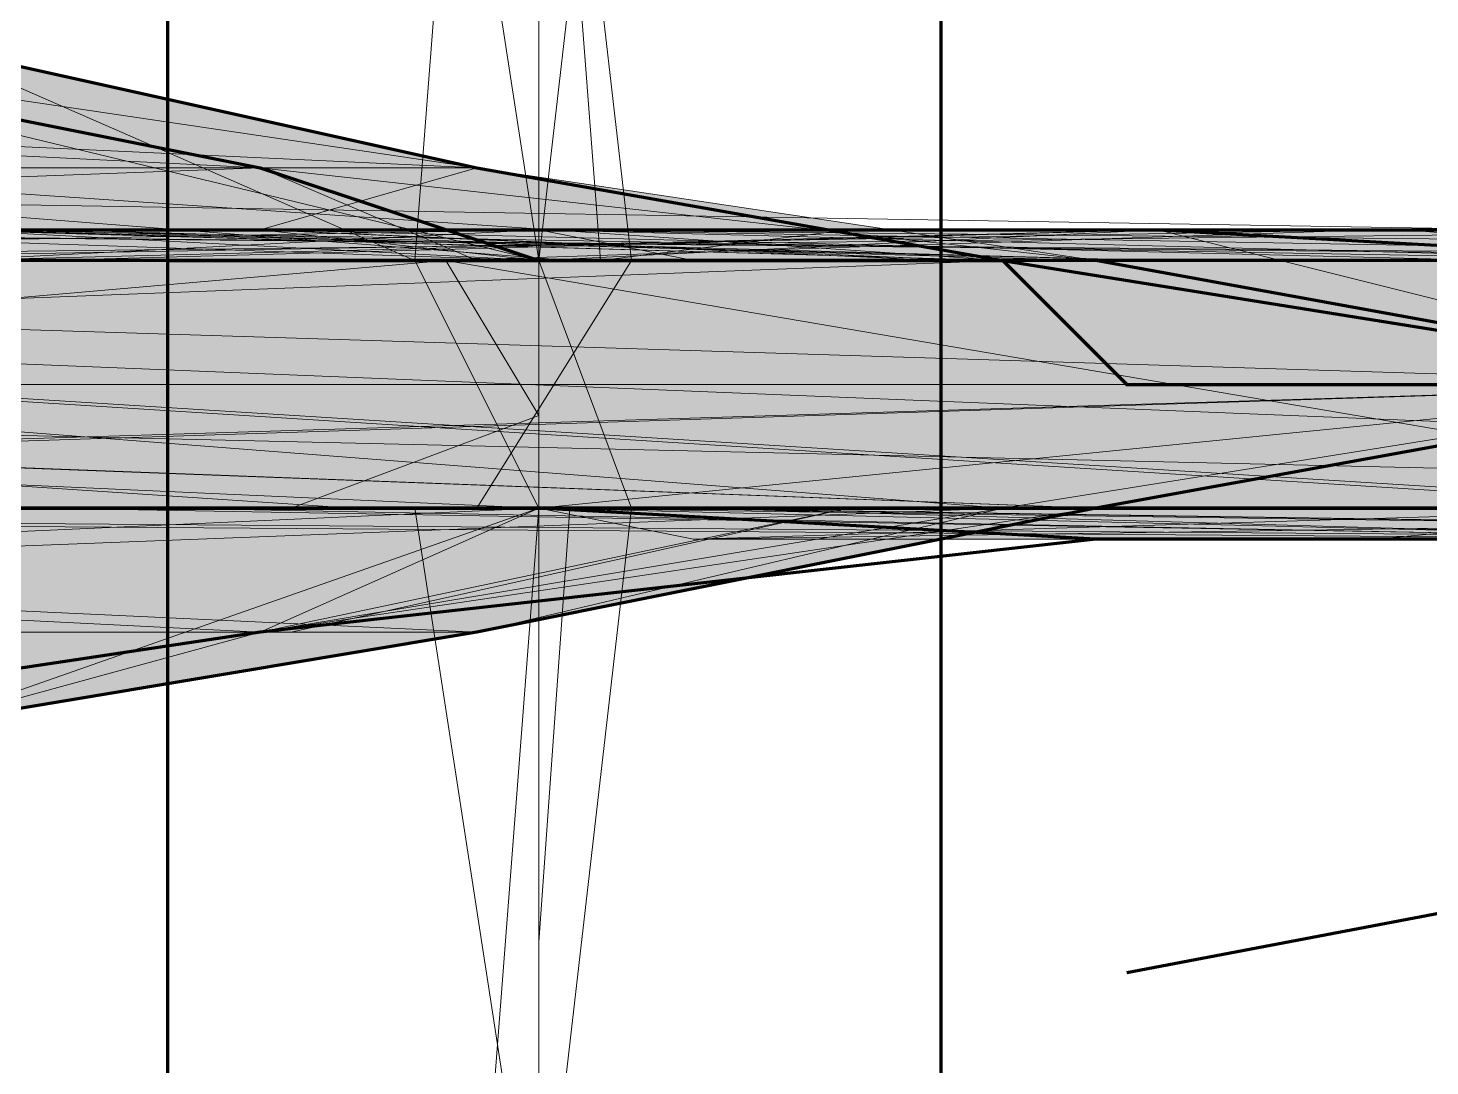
# Model space of a CAD drawing. Extents: x 0 to 1153, y 0 to 816.
# Drawn here: x 640.8579 to 641.3372, y 393.9644 to 394.3193 of the extents above; entities that cross this region are included whole.
import ezdxf

# ---------------------------------------------------------------- set-up
doc = ezdxf.new("R2010")
doc.units = 0
doc.header["$MEASUREMENT"] = 0
doc.layers.add('Hatch', color=7, linetype='Continuous')

msp = doc.modelspace()

# ---------------------------------------------------------------- hatches: boundary and pattern name
at = {"layer": 'Hatch', "linetype": 'Continuous', "lineweight": 0}
for points in [[(640.72558, 394.31381), (640.09054, 394.31381), (640.09054, 394.27148), (640.93725, 394.27148)], [(640.82083, 394.31381), (640.10117, 394.31381), (640.10117, 394.27148), (641.01129, 394.27148)], [(640.93725, 394.27148), (640.09054, 394.27148), (640.09054, 394.23977), (641.19121, 394.23977)], [(641.01129, 394.27148), (640.10117, 394.27148), (640.10117, 394.23977), (641.223, 394.23977)], [(641.01129, 394.27148), (640.93725, 394.27148), (641.18067, 394.23977), (641.223, 394.23977)], [(641.50875, 394.25031), (640.56679, 394.25031), (640.40808, 394.23977), (641.66746, 394.23977)], [(641.24417, 394.25031), (640.83137, 394.25031), (640.63033, 394.23977), (641.43467, 394.23977)], [(641.24417, 394.25031), (641.0325, 394.25031), (641.0325, 394.23977), (641.43467, 394.23977)], [(641.36054, 394.23977), (639.98475, 394.23977), (640.02708, 394.1551), (642.06962, 394.1551)], [(640.05883, 394.23977), (640.96896, 394.1551), (641.00075, 394.1551), (639.98475, 394.1551)], [(641.19121, 394.23977), (640.09054, 394.23977), (640.09054, 394.19744), (641.45579, 394.19744)], [(641.223, 394.23977), (640.10117, 394.23977), (640.10117, 394.19744), (641.45579, 394.19744)], [(641.19121, 394.23977), (641.223, 394.23977), (641.45579, 394.19744)], [(641.45579, 394.19744), (640.09054, 394.19744), (640.09054, 394.1551), (641.19121, 394.1551)], [(641.45579, 394.19744), (640.10117, 394.19744), (640.10117, 394.1551), (641.223, 394.1551)], [(641.45579, 394.19744), (641.223, 394.1551), (641.19121, 394.1551)], [(641.19121, 394.1551), (640.09054, 394.1551), (640.09054, 394.11277), (640.93725, 394.11277)], [(641.223, 394.1551), (640.10117, 394.1551), (640.10117, 394.11277), (641.01129, 394.11277)], [(641.45579, 394.1551), (640.86317, 394.1551), (641.08542, 394.14452), (641.45579, 394.14452)], [(641.80504, 394.1551), (641.07483, 394.1551), (641.08542, 394.14452), (641.78392, 394.14452)], [(640.93725, 394.11277), (640.09054, 394.11277), (640.09054, 394.08098), (640.72558, 394.08098)], [(641.01129, 394.11277), (640.10117, 394.11277), (640.10117, 394.08098), (640.82083, 394.08098)]]:
    msp.add_hatch(color=3, dxfattribs=at).paths.add_polyline_path(points, flags=0)
h = msp.add_hatch(color=3, dxfattribs=at)
h.paths.add_polyline_path([(640.82083, 394.31381), (640.72558, 394.31381), (641.01129, 394.27148)], flags=0)
h.paths.add_polyline_path([(640.72558, 394.31381), (641.01129, 394.27148), (640.93725, 394.27148)], flags=0)
h.paths.add_polyline_path([(641.01129, 394.27148), (640.93725, 394.27148)], flags=0)
h.paths.add_polyline_path([(640.93725, 394.27148), (641.01129, 394.27148)], flags=0)
h = msp.add_hatch(color=3, dxfattribs=at)
h.paths.add_polyline_path([(641.0325, 394.25031), (640.83137, 394.25031), (641.0325, 394.23977)], flags=0)
h.paths.add_polyline_path([(640.83137, 394.25031), (641.0325, 394.23977), (640.63033, 394.23977)], flags=0)
h.paths.add_polyline_path([(641.0325, 394.23977), (640.45042, 394.23977)], flags=0)
h = msp.add_hatch(color=3, dxfattribs=at)
h.paths.add_polyline_path([(642.84225, 394.23977), (641.00075, 394.23977), (641.49812, 394.1551)], flags=0)
h.paths.add_polyline_path([(641.00075, 394.23977), (641.49812, 394.1551), (639.98475, 394.1551)], flags=0)
h.paths.add_polyline_path([(641.49812, 394.1551), (639.98475, 394.1551)], flags=0)
h = msp.add_hatch(color=3, dxfattribs=at)
h.paths.add_polyline_path([(641.223, 394.1551), (641.19121, 394.1551), (641.01129, 394.11277)], flags=0)
h.paths.add_polyline_path([(641.19121, 394.1551), (641.01129, 394.11277), (640.94783, 394.11277)], flags=0)
h.paths.add_polyline_path([(641.01129, 394.11277), (640.93725, 394.11277)], flags=0)
h = msp.add_hatch(color=3, dxfattribs=at)
h.paths.add_polyline_path([(641.01129, 394.11277), (640.93725, 394.11277), (640.82083, 394.08098)], flags=0)
h.paths.add_polyline_path([(640.93725, 394.11277), (640.82083, 394.08098), (640.72558, 394.08098)], flags=0)
h.paths.add_polyline_path([(640.82083, 394.08098), (640.72558, 394.08098)], flags=0)
h.paths.add_polyline_path([(640.72558, 394.08098), (640.82083, 394.08098)], flags=0)

# ---------------------------------------------------------------- linework, layer by layer
at = {"layer": 'Hatch', "color": 3, "linetype": 'Continuous', "lineweight": 211}
msp.add_line((641.45579, 394.23977), (640.02708, 394.23977), dxfattribs=at)
at = {"layer": 'Hatch', "color": 3, "linetype": 'Continuous', "lineweight": 0}
for points in [[(641.78392, 394.51489), (641.0325, 394.51489), (641.91092, 394.51489), (641.0325, 394.51489), (642.00617, 394.51489), (641.0325, 394.51489), (640.10117, 394.51489), (640.15408, 394.47256), (640.21754, 394.47256), (640.34454, 394.44081), (640.48212, 394.39848), (640.6515, 394.35614), (640.82083, 394.31381), (641.01129, 394.27148), (641.223, 394.23977), (641.45579, 394.19744), (641.49812, 394.25031), (640.56679, 394.25031), (640.39746, 394.23977), (640.25987, 394.23977), (640.10117, 394.27148), (640.05883, 394.1551), (642.01675, 394.1551)], [(640.19642, 394.51489), (641.0325, 394.51489), (640.19642, 394.51489), (641.0325, 394.51489), (640.19642, 394.51489), (641.0325, 394.51489), (641.0325, 394.23977), (641.24417, 394.23977), (641.0325, 394.23977), (641.24417, 394.23977), (641.43467, 394.23977), (641.0325, 394.23977), (641.43467, 394.23977), (641.0325, 394.23977), (641.24417, 394.25031), (641.43467, 394.23977), (640.63033, 394.23977), (641.43467, 394.23977), (640.45042, 394.23977), (641.43467, 394.23977)], [(640.63033, 394.23977), (641.0325, 394.23977), (640.45042, 394.23977), (641.0325, 394.25031), (640.83137, 394.25031), (641.0325, 394.25031), (641.0325, 394.51489), (641.0325, 394.25031), (641.0325, 394.51489)], [(641.01129, 394.51489), (640.99017, 394.23977), (640.63033, 394.23977), (641.05362, 394.23977), (641.13829, 394.25031), (641.31821, 394.25031), (640.72558, 394.23977)], [(641.0325, 394.51489), (641.0325, 394.23977), (640.93725, 394.27148), (640.72558, 394.31381)], [(640.82083, 394.31381), (640.99017, 394.23977), (641.06425, 394.23977), (641.12775, 394.23977), (641.04308, 394.23977), (641.13829, 394.23977), (641.04308, 394.23977), (641.13829, 394.23977), (641.04308, 394.23977), (641.14887, 394.23977), (641.04308, 394.23977), (641.1595, 394.23977), (641.04308, 394.23977), (641.1595, 394.23977), (641.05362, 394.23977), (641.17008, 394.23977), (641.05362, 394.23977), (641.17008, 394.23977), (641.05362, 394.23977), (641.17008, 394.23977), (641.05362, 394.23977), (641.17008, 394.23977), (641.05362, 394.23977), (641.1595, 394.23977), (641.05362, 394.23977), (641.1595, 394.23977), (641.05362, 394.23977), (641.1595, 394.23977), (641.05362, 394.23977), (641.14887, 394.23977), (641.05362, 394.23977), (641.14887, 394.23977), (641.05362, 394.23977), (641.13829, 394.23977), (641.05362, 394.23977), (641.13829, 394.23977), (641.05362, 394.23977), (641.12775, 394.23977), (641.05362, 394.23977), (641.12775, 394.23977), (641.05362, 394.23977), (641.12775, 394.23977), (641.06425, 394.23977), (641.0325, 394.51489), (641.05362, 394.23977), (641.19121, 394.23977), (640.96896, 394.23977), (641.02192, 394.23977), (640.92662, 394.23977), (641.02192, 394.23977), (640.91608, 394.23977), (641.02192, 394.23977), (640.91608, 394.23977), (641.02192, 394.23977), (640.91608, 394.23977), (641.02192, 394.23977), (640.9055, 394.23977), (641.02192, 394.23977), (640.9055, 394.23977), (641.02192, 394.23977), (640.9055, 394.23977), (641.02192, 394.23977), (640.9055, 394.23977), (641.02192, 394.23977), (640.9055, 394.23977), (641.02192, 394.23977), (640.9055, 394.23977), (641.02192, 394.23977), (640.91608, 394.23977), (641.0325, 394.23977), (640.9055, 394.23977), (641.0325, 394.23977), (640.92662, 394.23977), (641.0325, 394.23977), (640.91608, 394.23977), (641.0325, 394.23977), (640.94783, 394.23977), (641.0325, 394.23977), (640.91608, 394.23977), (641.0325, 394.23977), (640.96896, 394.23977), (641.0325, 394.23977), (640.94783, 394.23977), (641.0325, 394.23977), (640.96896, 394.23977), (641.0325, 394.23977), (641.06425, 394.51489)], [(641.0325, 394.51489), (641.0325, 394.23977), (640.99017, 394.51489)], [(641.72037, 393.99631), (641.45579, 394.37735), (641.45579, 394.30323), (641.45579, 394.25031), (641.45579, 394.19744), (641.23354, 394.19744), (641.45579, 394.19744), (641.23354, 394.19744), (641.45579, 394.19744), (641.23354, 394.19744), (641.45579, 394.19744), (641.19121, 394.1551), (640.93725, 394.11277), (640.72558, 394.08098)], [(641.0325, 394.36677), (641.0325, 394.23977), (639.99529, 394.23977), (641.0325, 394.23977), (639.99529, 394.23977), (641.06425, 394.23977), (642.06962, 394.23977), (641.08542, 394.23977), (641.0325, 394.23977), (642.08025, 394.23977), (641.08542, 394.23977), (642.08025, 394.23977), (641.10654, 394.23977), (642.08025, 394.23977), (641.12775, 394.23977), (642.08025, 394.23977), (641.12775, 394.23977), (642.08025, 394.23977), (641.13829, 394.23977), (642.08025, 394.23977), (641.14887, 394.23977), (642.08025, 394.23977), (641.14887, 394.23977), (642.08025, 394.23977), (641.1595, 394.23977), (642.08025, 394.23977), (641.17008, 394.23977), (642.09083, 394.23977), (641.17008, 394.23977), (642.09083, 394.23977), (641.17008, 394.23977), (642.09083, 394.23977), (641.17008, 394.23977), (642.09083, 394.23977), (641.17008, 394.23977), (642.09083, 394.23977), (641.17008, 394.23977), (642.09083, 394.23977), (641.17008, 394.23977), (642.09083, 394.23977), (641.1595, 394.23977), (642.08025, 394.23977), (641.14887, 394.23977), (642.08025, 394.23977), (641.14887, 394.23977), (642.08025, 394.23977), (641.14887, 394.23977), (642.08025, 394.23977), (641.13829, 394.23977), (642.08025, 394.23977), (641.13829, 394.23977), (642.08025, 394.23977), (641.12775, 394.23977), (642.08025, 394.23977), (641.12775, 394.23977), (642.08025, 394.23977), (641.12775, 394.23977), (642.08025, 394.23977), (641.10654, 394.23977), (642.08025, 394.23977), (641.10654, 394.23977), (642.08025, 394.23977), (641.08542, 394.23977), (642.08025, 394.23977), (641.08542, 394.23977), (642.08025, 394.23977), (641.08542, 394.23977), (642.08025, 394.23977), (641.06425, 394.23977), (642.06962, 394.23977), (641.0325, 394.23977), (639.99529, 394.23977), (641.01129, 394.23977), (639.99529, 394.23977), (641.01129, 394.23977), (639.99529, 394.23977), (641.01129, 394.23977), (639.99529, 394.23977), (641.01129, 394.23977), (639.99529, 394.23977), (641.01129, 394.23977), (639.99529, 394.23977), (640.99017, 394.23977), (639.99529, 394.23977), (640.99017, 394.23977), (639.99529, 394.23977), (640.96896, 394.23977), (639.99529, 394.23977), (640.96896, 394.23977), (639.99529, 394.23977), (640.96896, 394.23977), (639.99529, 394.23977), (640.94783, 394.23977), (639.99529, 394.23977), (640.94783, 394.23977), (639.99529, 394.23977), (640.92662, 394.23977), (639.99529, 394.23977), (640.92662, 394.23977), (639.99529, 394.23977), (640.92662, 394.23977), (639.98475, 394.23977), (640.9055, 394.23977), (639.98475, 394.23977), (640.9055, 394.23977), (639.98475, 394.23977), (640.9055, 394.23977), (639.98475, 394.23977), (640.9055, 394.23977), (639.98475, 394.23977), (640.9055, 394.23977), (639.98475, 394.23977), (640.9055, 394.23977), (639.99529, 394.23977), (640.91608, 394.23977), (639.99529, 394.23977), (640.91608, 394.23977), (639.99529, 394.23977), (640.91608, 394.23977), (639.99529, 394.23977), (640.92662, 394.23977), (639.99529, 394.23977), (640.94783, 394.23977), (639.99529, 394.23977), (640.94783, 394.23977), (639.99529, 394.23977), (640.96896, 394.23977), (639.99529, 394.23977), (640.99017, 394.23977), (639.99529, 394.23977), (640.99017, 394.23977), (639.99529, 394.23977), (641.01129, 394.23977), (639.99529, 394.23977), (641.01129, 394.23977), (639.99529, 394.23977), (641.01129, 394.23977), (639.99529, 394.23977), (641.0325, 394.23977), (642.06962, 394.23977), (641.0325, 394.23977), (642.06962, 394.23977), (641.0325, 394.23977), (640.00592, 394.23977), (642.06962, 394.23977), (640.00592, 394.23977), (642.06962, 394.23977), (639.99529, 394.23977), (642.06962, 394.23977)], [(642.00617, 394.23977), (641.0325, 394.23977), (642.09083, 394.23977), (641.0325, 394.23977), (642.09083, 394.23977), (641.0325, 394.23977), (642.06962, 394.23977), (641.0325, 394.23977), (642.09083, 394.23977), (641.0325, 394.23977), (642.09083, 394.23977), (641.0325, 394.23977), (642.06962, 394.23977), (641.0325, 394.23977), (642.06962, 394.23977), (641.0325, 394.23977), (642.06962, 394.23977), (641.0325, 394.23977), (642.00617, 394.23977), (641.0325, 394.23977), (642.00617, 394.23977), (641.0325, 394.23977), (642.00617, 394.23977), (641.0325, 394.23977), (641.91092, 394.23977), (641.0325, 394.23977), (641.91092, 394.23977), (641.0325, 394.23977), (641.91092, 394.23977), (641.0325, 394.23977), (641.78392, 394.23977), (641.0325, 394.23977), (641.78392, 394.23977), (641.0325, 394.23977), (641.78392, 394.23977), (640.29167, 394.23977), (641.78392, 394.23977), (641.0325, 394.23977), (641.62512, 394.23977), (641.0325, 394.23977), (641.62512, 394.23977), (641.0325, 394.23977), (641.62512, 394.23977), (640.45042, 394.23977), (641.62512, 394.23977), (641.0325, 394.25031), (641.24417, 394.25031), (641.0325, 394.25031), (641.24417, 394.25031), (641.0325, 394.25031), (640.83137, 394.23977), (641.24417, 394.25031), (641.0325, 394.25031), (641.0325, 394.36677), (641.0325, 394.23977), (640.16467, 394.23977), (641.78392, 394.23977), (640.16467, 394.23977), (641.91092, 394.23977), (640.16467, 394.23977)], [(642.00617, 394.23977), (640.06942, 394.23977), (639.99529, 394.23977), (642.06962, 394.23977), (641.0325, 394.25031), (640.83137, 394.25031), (641.24417, 394.25031), (641.45579, 394.19744), (641.45579, 394.14452), (641.45579, 394.04923), (641.45579, 393.99631), (641.45579, 394.35614), (642.00617, 394.03864), (641.45579, 394.35614), (642.00617, 394.02806), (641.45579, 394.03864), (641.96383, 393.99631)], [(641.223, 394.23977), (640.96896, 394.23977), (641.0325, 394.23977), (640.72558, 394.31381), (640.82083, 394.31381), (640.53508, 394.35614)], [(640.09054, 394.1551), (641.0325, 394.1551), (640.09054, 394.1551), (641.0325, 394.1551), (639.99529, 394.1551), (641.0325, 394.1551), (639.99529, 394.1551), (641.0325, 394.1551), (640.02708, 394.1551), (641.0325, 394.1551), (639.99529, 394.1551), (641.0325, 394.1551), (639.99529, 394.1551), (641.0325, 394.1551), (639.99529, 394.1551), (641.0325, 394.1551), (639.99529, 394.1551), (641.0325, 394.1551), (640.02708, 394.1551), (641.0325, 394.1551), (640.02708, 394.1551), (641.0325, 394.1551), (640.02708, 394.1551), (642.01675, 394.1551), (640.1435, 394.1551), (641.45579, 394.19744), (640.09054, 394.19744), (641.0325, 394.1551), (640.09054, 394.1551), (641.0325, 394.1551), (640.09054, 394.1551), (641.45579, 394.19744), (641.223, 394.1551), (640.09054, 394.19744), (641.19121, 394.23977), (641.05362, 394.23977), (640.00592, 394.23977), (641.0325, 394.23977), (640.91608, 394.23977), (641.02192, 394.23977), (641.08542, 394.23977), (641.17008, 394.23977), (641.04308, 394.23977), (641.17008, 394.23977), (641.04308, 394.23977), (641.1595, 394.23977), (641.04308, 394.23977), (641.14887, 394.23977), (641.04308, 394.23977), (641.13829, 394.23977), (641.04308, 394.23977), (641.12775, 394.23977), (641.04308, 394.23977), (640.10117, 394.31381)], [(640.09054, 394.31381), (640.93725, 394.27148), (640.09054, 394.31381), (640.93725, 394.27148), (641.01129, 394.27148), (640.10117, 394.31381), (641.19121, 394.23977), (640.09054, 394.27148), (641.19121, 394.23977), (640.10117, 394.27148)], [(640.10117, 394.31381), (641.01129, 394.27148), (640.10117, 394.27148), (641.223, 394.23977), (640.10117, 394.23977), (641.19121, 394.1551), (641.0325, 394.1551), (640.19642, 394.1551), (641.0325, 394.1551), (640.19642, 394.1551), (641.0325, 394.1551), (640.19642, 394.1551), (641.0325, 394.1551), (640.32342, 394.1551), (641.0325, 394.1551), (640.32342, 394.1551), (641.0325, 394.1551), (640.32342, 394.1551), (641.0325, 394.1551), (640.48212, 394.1551), (641.0325, 394.1551), (640.48212, 394.1551), (641.0325, 394.1551), (640.48212, 394.1551), (641.0325, 394.1551), (640.66204, 394.1551), (641.0325, 394.1551), (640.66204, 394.1551), (641.0325, 394.1551), (640.66204, 394.1551), (641.0325, 394.1551), (640.84196, 394.1551), (641.0325, 394.1551), (640.84196, 394.1551), (641.45579, 394.1551), (640.10117, 394.23977), (641.45579, 394.19744), (641.223, 394.23977), (640.93725, 394.27148), (641.01129, 394.27148), (640.72558, 394.31381)], [(640.72558, 394.31381), (640.93725, 394.27148), (641.01129, 394.27148), (641.19121, 394.23977), (641.45579, 394.19744), (641.223, 394.1551), (641.01129, 394.11277), (640.82083, 394.08098)], [(640.09054, 394.11277), (641.0325, 394.1551), (641.24417, 394.1551), (641.43467, 394.1551), (640.09054, 394.23977), (642.00617, 394.23977), (641.0325, 394.23977), (641.32883, 394.23977), (641.00075, 394.23977), (641.32883, 394.23977), (641.00075, 394.23977), (639.99529, 394.23977), (641.0325, 394.23977), (642.08025, 394.23977), (641.1595, 394.23977), (642.09083, 394.23977), (641.17008, 394.23977), (642.08025, 394.23977), (641.1595, 394.23977), (642.08025, 394.23977), (641.14887, 394.23977), (642.08025, 394.23977), (641.13829, 394.23977), (642.08025, 394.23977), (641.12775, 394.23977), (642.08025, 394.23977), (641.10654, 394.23977), (642.08025, 394.23977), (641.08542, 394.23977), (642.06962, 394.23977), (641.06425, 394.23977), (642.06962, 394.23977), (641.0325, 394.23977), (639.99529, 394.23977), (641.01129, 394.23977), (639.99529, 394.23977), (640.99017, 394.23977), (639.99529, 394.23977), (640.96896, 394.23977), (639.99529, 394.23977), (640.94783, 394.23977), (639.99529, 394.23977), (640.92662, 394.23977), (639.99529, 394.23977), (640.9055, 394.23977), (639.98475, 394.23977), (640.91608, 394.23977), (641.0325, 394.23977), (641.43467, 394.23977), (640.83137, 394.25031), (641.0325, 394.25031), (641.43467, 394.23977), (640.63033, 394.23977), (641.0325, 394.23977), (641.43467, 394.23977), (641.0325, 394.23977), (641.91092, 394.23977), (640.29167, 394.23977), (641.78392, 394.23977), (640.45042, 394.23977), (641.62512, 394.23977), (641.0325, 394.23977), (642.00617, 394.23977), (640.1435, 394.23977), (641.91092, 394.23977), (641.0325, 394.23977), (641.78392, 394.23977), (640.45042, 394.23977), (641.0325, 394.23977), (641.78392, 394.23977), (640.29167, 394.23977), (641.0325, 394.23977), (641.62512, 394.23977), (640.56679, 394.25031), (641.50875, 394.25031), (640.74671, 394.25031), (641.32883, 394.25031), (640.93725, 394.25031), (641.0325, 394.23977), (641.24417, 394.23977), (640.10117, 394.27148), (641.0325, 394.23977), (641.43467, 394.23977), (640.09054, 394.23977), (640.93725, 394.27148), (641.0325, 394.23977), (640.83137, 394.25031), (641.0325, 394.23977), (640.16467, 394.23977), (641.93204, 394.23977), (640.25987, 394.23977), (641.81567, 394.23977), (640.39746, 394.23977), (641.67804, 394.23977), (640.56679, 394.25031)], [(640.06942, 394.23977), (642.00617, 394.23977), (640.00592, 394.23977), (642.06962, 394.23977), (640.00592, 394.23977), (642.06962, 394.23977), (639.99529, 394.23977), (642.06962, 394.23977), (639.99529, 394.23977), (642.06962, 394.23977), (640.00592, 394.23977), (642.00617, 394.23977), (640.09054, 394.27148)], [(640.82083, 394.08098), (641.0325, 394.1551), (640.99017, 394.23977), (640.92662, 394.23977), (641.0325, 394.23977), (640.92662, 394.23977), (641.0325, 394.23977), (640.91608, 394.23977), (641.0325, 394.23977), (640.91608, 394.23977), (641.0325, 394.23977), (640.91608, 394.23977), (641.0325, 394.23977), (640.9055, 394.23977), (641.0325, 394.23977), (640.9055, 394.23977), (641.0325, 394.23977), (640.9055, 394.23977), (641.0325, 394.23977), (640.9055, 394.23977), (641.0325, 394.23977), (640.91608, 394.23977), (641.0325, 394.23977), (640.91608, 394.23977), (641.0325, 394.23977), (640.9055, 394.23977), (641.0325, 394.23977), (640.92662, 394.23977), (641.0325, 394.23977), (640.92662, 394.23977), (641.0325, 394.23977), (640.94783, 394.23977), (641.0325, 394.23977), (640.91608, 394.23977), (641.0325, 394.23977), (640.96896, 394.23977), (641.0325, 394.23977), (640.96896, 394.23977), (641.0325, 394.23977), (640.94783, 394.23977), (641.0325, 394.23977), (640.93725, 394.25031), (641.13829, 394.25031), (640.93725, 394.25031), (641.18067, 394.23977), (640.94783, 394.23977), (641.01129, 394.23977), (640.93725, 394.27148), (641.01129, 394.27148), (640.93725, 394.25031), (640.74671, 394.25031), (641.32883, 394.25031), (641.45579, 394.23977)], [(641.08542, 394.23977), (641.0325, 394.23977), (641.08542, 394.23977), (641.0325, 394.23977), (641.08542, 394.23977), (641.0325, 394.23977), (641.13829, 394.23977), (641.0325, 394.23977), (641.13829, 394.23977), (641.0325, 394.23977), (641.14887, 394.23977), (641.0325, 394.23977), (640.91608, 394.23977), (641.0325, 394.23977), (640.94783, 394.23977), (641.0325, 394.23977), (641.17008, 394.23977), (640.93725, 394.25031), (641.36054, 394.23977), (639.98475, 394.23977), (641.96383, 394.23977), (639.98475, 394.23977), (642.06962, 394.1551), (640.02708, 394.1551), (640.9055, 394.1551), (639.99529, 394.1551), (640.9055, 394.1551), (639.99529, 394.1551), (640.92662, 394.1551), (639.99529, 394.1551), (640.94783, 394.1551), (639.99529, 394.1551), (640.96896, 394.1551), (639.99529, 394.1551), (640.99017, 394.1551), (639.99529, 394.1551), (641.01129, 394.1551), (639.99529, 394.1551), (641.01129, 394.1551), (640.02708, 394.1551)], [(640.06942, 394.23977), (642.06962, 394.23977), (641.08542, 394.23977), (641.00075, 394.23977), (641.08542, 394.23977), (641.00075, 394.23977), (641.08542, 394.23977), (641.0325, 394.25031), (641.24417, 394.25031), (640.83137, 394.25031), (641.43467, 394.23977), (640.6515, 394.23977), (640.99017, 394.23977), (641.0325, 394.1551), (640.96896, 394.1551), (641.02192, 394.1551), (640.92662, 394.1551), (641.02192, 394.1551), (640.91608, 394.1551), (641.02192, 394.1551), (640.91608, 394.1551), (641.02192, 394.1551), (640.9055, 394.1551), (641.02192, 394.1551), (640.9055, 394.1551), (641.02192, 394.1551), (640.9055, 394.1551), (641.02192, 394.1551), (640.9055, 394.1551), (641.02192, 394.1551), (640.9055, 394.1551), (641.02192, 394.1551), (640.9055, 394.1551), (641.02192, 394.1551), (640.91608, 394.1551), (641.0325, 394.1551), (640.91608, 394.1551), (641.0325, 394.1551), (640.92662, 394.1551), (641.0325, 394.1551), (640.92662, 394.1551), (641.0325, 394.1551), (640.94783, 394.1551), (641.0325, 394.1551), (640.91608, 394.1551), (641.0325, 394.1551), (640.96896, 394.1551), (641.0325, 394.1551), (640.96896, 394.1551), (641.0325, 394.1551), (640.94783, 394.1551), (641.0325, 394.18681), (641.00075, 394.23977), (640.02708, 394.1551), (641.477, 394.1551), (640.1435, 394.1551)], [(642.06962, 394.1551), (641.36054, 394.23977), (641.49812, 394.25031), (640.57737, 394.23977), (640.207, 394.23977), (640.40808, 394.23977), (640.05883, 394.23977), (640.19642, 394.23977), (640.05883, 394.23977), (640.16467, 394.23977), (640.57737, 394.23977), (640.72558, 394.23977), (640.25987, 394.23977), (641.81567, 394.23977), (640.25987, 394.23977), (641.80504, 394.23977)], [(640.29167, 394.23977), (641.0325, 394.23977), (640.16467, 394.23977), (641.0325, 394.23977), (640.45042, 394.23977), (641.0325, 394.23977), (640.63033, 394.23977), (641.0325, 394.23977), (640.83137, 394.25031)], [(641.78392, 394.23977), (640.29167, 394.23977), (641.62512, 394.23977), (640.45042, 394.23977), (640.29167, 394.23977), (641.62512, 394.23977), (641.43467, 394.23977), (640.63033, 394.23977), (641.24417, 394.23977), (640.63033, 394.23977), (641.24417, 394.23977), (640.83137, 394.25031), (640.63033, 394.23977), (640.45042, 394.23977), (641.62512, 394.23977), (641.78392, 394.23977), (640.29167, 394.23977), (640.16467, 394.23977), (641.91092, 394.23977)], [(641.45579, 394.1551), (640.29167, 394.1551), (641.45579, 394.1551), (640.16467, 394.1551), (641.56167, 394.14452), (641.08542, 394.14452), (641.0325, 394.1551), (641.0325, 394.25031), (641.24417, 394.25031), (640.86317, 394.23977), (640.95842, 394.23977), (640.63033, 394.23977), (641.62512, 394.23977), (640.461, 394.23977), (640.86317, 394.23977), (640.95842, 394.23977), (640.6515, 394.23977), (640.95842, 394.23977), (640.63033, 394.23977), (641.66746, 394.23977), (640.39746, 394.23977)], [(640.56679, 394.25031), (641.50875, 394.25031), (640.56679, 394.25031), (641.50875, 394.25031), (640.56679, 394.25031), (641.50875, 394.25031), (641.67804, 394.23977), (641.81567, 394.23977), (640.29167, 394.23977)], [(640.57737, 394.23977), (640.29167, 394.23977), (640.74671, 394.25031), (641.49812, 394.25031), (641.36054, 394.23977), (642.84225, 394.23977), (642.42946, 394.23977)], [(642.86337, 394.23977), (641.56167, 394.23977), (642.86337, 394.23977), (641.56167, 394.23977), (641.32883, 394.23977), (641.00075, 394.23977), (641.31821, 394.23977), (641.00075, 394.23977), (641.31821, 394.23977), (641.00075, 394.23977), (641.31821, 394.25031), (640.72558, 394.23977)], [(640.74671, 394.25031), (641.32883, 394.25031), (640.74671, 394.25031), (641.32883, 394.25031), (640.74671, 394.25031)], [(641.93204, 394.23977), (640.16467, 394.23977), (641.0325, 394.23977), (640.16467, 394.23977), (641.0325, 394.23977), (640.16467, 394.23977), (641.0325, 394.23977), (640.06942, 394.23977), (641.0325, 394.23977), (640.06942, 394.23977), (641.0325, 394.23977), (640.00592, 394.23977), (641.0325, 394.23977), (640.00592, 394.23977), (641.0325, 394.23977), (639.98475, 394.23977), (641.0325, 394.23977), (640.00592, 394.23977), (641.0325, 394.23977), (639.98475, 394.23977), (641.0325, 394.23977), (639.98475, 394.23977), (641.0325, 394.23977), (640.06942, 394.23977), (641.0325, 394.23977), (640.06942, 394.23977), (641.0325, 394.23977), (640.00592, 394.23977), (641.0325, 394.23977), (640.16467, 394.23977), (641.0325, 394.23977), (640.29167, 394.23977), (641.0325, 394.23977), (640.45042, 394.23977)], [(641.36054, 394.23977), (640.00592, 394.23977), (642.06962, 394.23977), (639.98475, 394.23977), (642.06962, 394.23977), (640.00592, 394.23977), (642.06962, 394.23977), (639.98475, 394.23977), (641.36054, 394.23977)], [(642.06962, 394.23977), (639.98475, 394.23977), (641.93204, 394.23977), (640.1435, 394.23977), (641.93204, 394.23977), (640.1435, 394.23977), (641.93204, 394.23977)], [(639.98475, 394.1551), (641.45579, 394.14452), (641.36054, 394.1551), (641.45579, 394.1551), (641.36054, 394.23977), (641.45579, 394.23977), (641.32883, 394.23977), (642.86337, 394.23977)], [(642.01675, 394.23977), (640.06942, 394.23977), (640.39746, 394.23977), (640.1435, 394.23977), (642.01675, 394.23977), (640.05883, 394.23977), (642.06962, 394.23977), (639.98475, 394.23977), (642.06962, 394.1551), (641.64633, 394.1551), (642.57767, 394.1551), (641.64633, 394.1551), (642.44008, 394.1551)], [(641.36054, 394.23977), (639.98475, 394.23977), (641.96383, 394.23977)], [(640.29167, 394.23977), (641.91092, 394.23977), (640.16467, 394.23977), (642.00617, 394.23977), (640.06942, 394.23977), (642.06962, 394.23977), (639.99529, 394.23977)], [(642.00617, 394.23977), (641.0325, 394.23977), (640.00592, 394.23977), (642.06962, 394.23977)], [(642.01675, 394.23977), (640.05883, 394.23977), (642.01675, 394.23977), (640.02708, 394.23977)], [(640.74671, 394.1551), (640.93725, 394.1551), (640.02708, 394.1551), (640.93725, 394.1551), (640.02708, 394.1551), (640.96896, 394.1551), (641.0325, 394.1551), (641.13829, 394.1551), (642.06962, 394.1551), (641.13829, 394.1551), (642.06962, 394.1551), (641.13829, 394.1551), (642.06962, 394.1551), (640.94783, 394.1551), (641.01129, 394.1551), (641.06425, 394.23977), (641.12775, 394.23977), (641.0325, 394.23977), (641.13829, 394.23977), (641.0325, 394.23977), (641.13829, 394.23977), (641.0325, 394.23977), (641.14887, 394.23977), (641.0325, 394.23977), (641.1595, 394.23977), (641.0325, 394.23977), (641.1595, 394.23977), (641.0325, 394.23977), (641.17008, 394.23977), (641.0325, 394.23977), (641.17008, 394.23977), (641.0325, 394.23977), (641.17008, 394.23977), (641.0325, 394.23977), (641.17008, 394.23977), (641.0325, 394.23977), (641.17008, 394.23977), (641.0325, 394.23977), (641.1595, 394.23977), (641.0325, 394.23977), (641.1595, 394.23977), (641.0325, 394.23977), (641.14887, 394.23977), (641.0325, 394.23977), (641.14887, 394.23977), (641.0325, 394.23977), (641.14887, 394.23977), (641.0325, 394.23977), (641.13829, 394.23977), (641.0325, 394.23977), (641.13829, 394.23977), (641.0325, 394.23977), (641.12775, 394.23977), (641.0325, 394.23977), (641.12775, 394.23977), (641.0325, 394.23977), (641.12775, 394.23977), (641.0325, 394.23977), (641.10654, 394.23977), (641.0325, 394.23977), (641.10654, 394.23977), (641.0325, 394.23977), (641.08542, 394.23977), (641.0325, 394.23977), (641.08542, 394.23977), (641.0325, 394.23977), (641.08542, 394.23977), (641.0325, 394.23977), (641.06425, 394.1551), (641.78392, 394.14452), (641.08542, 394.14452), (641.56167, 394.14452), (641.08542, 394.14452), (641.80504, 394.1551), (640.86317, 394.1551), (642.01675, 394.1551), (640.86317, 394.1551), (642.01675, 394.1551), (640.85258, 394.1551), (642.02729, 394.1551), (640.85258, 394.1551), (642.06962, 394.1551), (640.93725, 394.1551), (640.02708, 394.1551)], [(640.05883, 394.23977), (642.01675, 394.23977)], [(642.01675, 394.23977), (640.05883, 394.23977)], [(640.207, 394.23977), (640.05883, 394.23977), (640.207, 394.23977), (640.05883, 394.23977), (642.06962, 394.23977), (642.84225, 394.23977), (642.239, 394.23977)], [(642.00617, 394.23977), (640.06942, 394.23977), (641.91092, 394.23977), (640.16467, 394.23977), (640.06942, 394.23977), (641.91092, 394.23977)], [(640.16467, 394.23977), (641.96383, 394.23977)], [(640.16467, 394.23977), (641.93204, 394.23977), (640.25987, 394.23977), (641.81567, 394.23977), (640.39746, 394.23977), (641.67804, 394.23977), (640.39746, 394.23977), (641.67804, 394.23977), (640.39746, 394.23977), (641.67804, 394.23977)], [(640.83137, 394.23977), (641.0325, 394.23977), (640.63033, 394.23977), (641.0325, 394.23977), (640.63033, 394.23977), (641.0325, 394.23977), (640.45042, 394.23977), (641.0325, 394.23977), (640.45042, 394.23977), (641.0325, 394.23977), (640.29167, 394.23977), (641.0325, 394.23977), (640.29167, 394.23977), (641.0325, 394.23977), (640.25987, 394.23977), (641.81567, 394.23977)], [(642.86337, 394.23977), (641.50875, 394.1551), (642.06962, 394.1551), (641.50875, 394.1551), (642.06962, 394.1551), (641.32883, 394.1551), (642.06962, 394.1551), (641.32883, 394.1551), (642.06962, 394.1551), (641.31821, 394.14452), (641.56167, 394.14452), (641.36054, 394.1551), (640.29167, 394.1551), (641.31821, 394.1551), (640.74671, 394.1551)], [(641.00075, 394.23977), (641.49812, 394.1551), (641.00075, 394.23977), (642.84225, 394.23977), (641.56167, 394.23977)], [(641.62512, 394.23977), (641.0325, 394.23977), (641.62512, 394.23977)], [(641.78392, 394.23977), (641.0325, 394.23977), (641.78392, 394.23977)], [(641.91092, 394.23977), (641.0325, 394.23977), (641.91092, 394.23977)], [(641.45579, 394.23977), (641.45579, 394.14452), (641.08542, 394.1551), (641.0325, 394.1551), (641.08542, 394.1551), (641.13829, 394.1551), (641.04308, 394.1551), (641.14887, 394.1551), (641.04308, 394.1551), (641.1595, 394.1551), (641.04308, 394.1551), (641.17008, 394.1551), (641.05362, 394.1551), (641.10654, 394.1551), (641.0325, 394.1551), (642.08025, 394.1551), (641.67804, 394.1551)], [(641.78392, 394.1551), (641.0325, 394.1551), (641.62512, 394.1551), (641.0325, 394.1551), (640.86317, 394.1551), (641.46642, 394.14452), (641.56167, 394.14452), (641.78392, 394.1551), (641.0325, 394.1551), (641.91092, 394.1551), (641.0325, 394.1551), (640.96896, 394.1551), (639.98475, 394.1551), (640.96896, 394.1551), (640.0165, 394.21856), (640.05883, 394.1551), (639.98475, 394.1551), (641.0325, 394.1551), (642.02729, 394.1551), (641.62512, 394.1551), (641.78392, 394.1551), (642.02729, 394.1551)], [(640.10117, 394.11277), (641.01129, 394.11277), (640.10117, 394.1551), (641.0325, 394.1551), (641.223, 394.1551), (640.10117, 394.19744), (641.223, 394.1551), (640.10117, 394.1551), (641.01129, 394.11277), (640.94783, 394.11277), (641.01129, 394.11277), (641.19121, 394.1551), (640.09054, 394.11277), (640.93725, 394.11277), (640.09054, 394.1551), (640.93725, 394.11277), (640.09054, 394.1551), (641.19121, 394.1551), (641.0325, 394.1551), (641.0325, 393.87994), (641.06425, 394.1551), (641.12775, 394.1551), (641.0325, 394.1551), (641.14887, 394.1551), (641.0325, 394.1551), (641.14887, 394.1551), (641.0325, 394.1551), (641.1595, 394.1551), (641.0325, 394.1551), (641.1595, 394.1551), (641.0325, 394.1551), (641.17008, 394.1551), (641.0325, 394.1551), (641.17008, 394.1551), (641.0325, 394.1551), (641.1595, 394.1551), (641.0325, 394.1551), (641.17008, 394.1551), (641.0325, 394.1551), (641.17008, 394.1551), (641.0325, 394.1551), (641.1595, 394.1551), (641.0325, 394.1551), (641.1595, 394.1551), (641.0325, 394.1551), (641.1595, 394.1551), (641.0325, 394.1551), (641.1595, 394.1551), (641.0325, 394.1551), (641.1595, 394.1551), (641.0325, 394.1551), (641.14887, 394.1551), (641.0325, 394.1551), (641.12775, 394.1551), (641.0325, 394.1551), (641.12775, 394.1551), (641.0325, 394.1551), (641.12775, 394.1551), (641.0325, 394.1551), (641.10654, 394.1551), (641.0325, 394.1551), (641.10654, 394.1551), (641.0325, 394.1551), (641.08542, 394.1551), (641.0325, 394.1551), (641.08542, 394.1551), (641.0325, 394.1551), (641.08542, 394.1551), (641.0325, 394.1551), (641.0325, 393.87994)], [(641.93204, 394.1551), (640.10117, 394.19744)], [(641.78392, 394.1551), (641.0325, 394.1551), (641.78392, 394.1551), (641.0325, 394.1551), (641.45579, 394.19744), (640.1435, 394.1551), (642.00617, 394.1551)], [(641.45579, 394.1551), (641.19121, 394.1551), (641.45579, 394.19744)], [(640.00592, 394.1551), (641.84737, 394.1551), (640.00592, 394.1551), (641.84737, 394.1551), (640.00592, 394.1551), (641.70983, 394.1551), (640.06942, 394.1551), (641.57225, 394.1551), (640.16467, 394.1551), (641.45579, 394.1551), (640.25987, 394.1551), (641.81567, 394.1551), (640.25987, 394.1551), (641.84737, 394.1551), (639.99529, 394.1551), (641.87917, 394.1551), (639.99529, 394.1551), (641.0325, 394.1551), (639.99529, 394.1551), (641.06425, 394.1551), (639.99529, 394.1551), (641.87917, 394.1551), (641.0325, 394.1551), (641.87917, 394.1551), (641.08542, 394.1551), (641.88971, 394.1551), (641.10654, 394.1551), (641.88971, 394.1551), (641.10654, 394.1551), (641.88971, 394.1551), (641.12775, 394.1551), (641.90029, 394.1551), (641.13829, 394.1551), (641.91092, 394.1551), (641.13829, 394.1551), (641.91092, 394.1551), (641.14887, 394.1551), (641.9215, 394.1551), (641.1595, 394.1551), (641.94262, 394.1551), (641.1595, 394.1551), (641.94262, 394.1551), (641.17008, 394.1551), (641.95325, 394.1551), (641.1595, 394.1551), (641.95325, 394.1551), (641.17008, 394.1551), (641.96383, 394.1551), (641.1595, 394.1551), (641.98496, 394.1551), (641.1595, 394.1551), (641.98496, 394.1551), (641.14887, 394.1551), (641.98496, 394.1551), (641.14887, 394.1551), (641.99558, 394.1551), (641.14887, 394.1551), (641.99558, 394.1551), (641.13829, 394.1551), (642.00617, 394.1551), (641.13829, 394.1551), (642.00617, 394.1551), (641.12775, 394.1551), (642.00617, 394.1551), (641.12775, 394.1551), (642.01675, 394.1551), (641.10654, 394.1551), (642.01675, 394.1551), (641.10654, 394.1551), (642.02729, 394.1551), (641.10654, 394.1551), (642.02729, 394.1551), (641.08542, 394.1551), (642.02729, 394.1551), (641.08542, 394.1551), (642.02729, 394.1551), (641.06425, 394.1551), (642.02729, 394.1551), (641.06425, 394.1551), (642.03792, 394.1551), (641.0325, 394.1551), (639.99529, 394.1551), (641.01129, 394.1551), (639.99529, 394.1551), (641.01129, 394.1551), (639.99529, 394.1551), (641.01129, 394.1551), (639.99529, 394.1551), (641.01129, 394.1551), (639.99529, 394.1551), (641.01129, 394.1551), (639.99529, 394.1551), (640.99017, 394.1551), (639.99529, 394.1551), (640.99017, 394.1551), (639.99529, 394.1551), (640.96896, 394.1551), (639.99529, 394.1551), (640.96896, 394.1551), (639.99529, 394.1551), (640.96896, 394.1551), (639.99529, 394.1551), (640.94783, 394.1551), (639.99529, 394.1551), (640.94783, 394.1551), (639.99529, 394.1551), (640.92662, 394.1551), (639.99529, 394.1551), (640.92662, 394.1551), (639.99529, 394.1551), (640.92662, 394.1551), (639.99529, 394.1551), (640.91608, 394.1551), (639.99529, 394.1551), (640.91608, 394.1551), (639.99529, 394.1551), (640.9055, 394.1551), (639.98475, 394.1551), (640.9055, 394.1551), (639.98475, 394.1551), (640.9055, 394.1551), (639.98475, 394.1551), (640.9055, 394.1551), (639.98475, 394.1551), (640.9055, 394.1551), (639.99529, 394.1551), (640.9055, 394.1551), (639.99529, 394.1551), (640.9055, 394.1551), (639.98475, 394.1551), (640.9055, 394.1551), (639.98475, 394.1551), (640.9055, 394.1551), (639.98475, 394.1551), (640.9055, 394.1551), (639.98475, 394.1551), (640.9055, 394.1551), (639.98475, 394.1551), (640.9055, 394.1551), (639.99529, 394.1551), (640.91608, 394.1551), (639.98475, 394.1551), (640.91608, 394.1551), (639.99529, 394.1551), (640.92662, 394.1551), (639.99529, 394.1551), (640.92662, 394.1551), (639.99529, 394.1551), (640.94783, 394.1551), (639.99529, 394.1551), (640.96896, 394.1551), (639.99529, 394.1551), (640.99017, 394.1551), (639.99529, 394.1551), (640.99017, 394.1551), (639.99529, 394.1551), (641.01129, 394.1551), (639.99529, 394.1551), (641.01129, 394.1551), (639.99529, 394.1551), (641.01129, 394.1551), (639.99529, 394.1551), (641.01129, 394.1551), (641.06425, 394.1551), (642.03792, 394.1551), (641.0325, 394.1551), (642.03792, 394.1551), (641.0325, 394.1551), (642.03792, 394.1551), (641.0325, 394.1551), (640.00592, 394.1551), (642.06962, 394.1551), (639.99529, 394.1551), (642.06962, 394.1551), (640.00592, 394.1551), (642.06962, 394.1551), (640.00592, 394.1551), (641.66746, 394.1551), (640.05883, 394.1551), (642.01675, 394.1551), (640.05883, 394.1551), (642.01675, 394.1551), (641.1595, 394.1551), (641.93204, 394.1551)], [(639.98475, 394.1551), (641.477, 394.1551), (640.25987, 394.1551)], [(639.98475, 394.1551), (641.50875, 394.1551), (640.56679, 394.1551), (641.67804, 394.1551), (642.06962, 394.1551), (641.66746, 394.1551), (640.40808, 394.1551)], [(639.98475, 394.1551), (641.49812, 394.1551), (640.56679, 394.1551)], [(642.06962, 394.1551), (639.99529, 394.1551), (640.93725, 394.1551), (640.74671, 394.1551), (641.31821, 394.1551), (641.13829, 394.1551), (640.93725, 394.1551), (641.13829, 394.1551), (640.94783, 394.11277), (641.01129, 394.11277), (640.94783, 394.11277), (641.01129, 394.11277), (640.93725, 394.11277), (641.01129, 394.11277), (641.223, 394.1551), (640.93725, 394.11277), (640.72558, 394.08098)], [(640.06942, 394.1551), (641.477, 394.1551), (640.06942, 394.1551), (641.48758, 394.1551), (640.06942, 394.1551), (641.48758, 394.1551), (640.00592, 394.1551), (641.49812, 394.1551), (640.00592, 394.1551), (641.49812, 394.1551), (639.99529, 394.1551)], [(640.19642, 394.1551), (641.0325, 394.1551), (640.19642, 394.1551), (641.0325, 394.1551), (639.99529, 394.1551)], [(642.03792, 394.1551), (639.99529, 394.1551), (641.07483, 394.1551), (641.81567, 394.1551), (640.25987, 394.1551), (641.95325, 394.1551), (641.13829, 394.1551), (640.93725, 394.11277), (640.82083, 394.08098)], [(640.00592, 394.1551), (642.06962, 394.1551), (641.50875, 394.1551), (640.56679, 394.1551), (641.50875, 394.1551), (640.56679, 394.1551), (641.50875, 394.1551), (640.56679, 394.1551)], [(641.78392, 393.87994), (640.29167, 393.87994), (641.62512, 393.87994), (640.45042, 393.87994), (641.43467, 393.87994), (641.0325, 393.87994), (641.24417, 393.87994), (641.0325, 393.87994), (641.24417, 393.87994), (641.0325, 393.87994), (640.83137, 393.87994), (641.24417, 393.87994), (641.0325, 393.87994), (641.0325, 394.00689), (641.0325, 393.87994), (641.0325, 394.1551), (641.19121, 394.1551), (640.05883, 394.1551), (642.06962, 394.1551), (640.00592, 394.1551), (642.01675, 394.1551), (640.02708, 394.1551)], [(640.74671, 394.1551), (640.02708, 394.1551), (640.1435, 394.1551), (641.93204, 394.1551), (640.1435, 394.1551), (640.02708, 394.1551), (640.56679, 394.1551)], [(640.40808, 394.1551), (640.02708, 394.1551), (640.25987, 394.1551), (640.02708, 394.1551), (641.49812, 394.1551), (641.36054, 394.1551)], [(640.02708, 394.1551), (641.0325, 394.1551), (640.09054, 394.1551)], [(641.91092, 394.1551), (641.0325, 394.1551), (641.91092, 394.1551), (641.0325, 394.1551), (640.05883, 394.1551), (642.06962, 394.1551)], [(641.45579, 394.1551), (641.0325, 394.1551), (640.6515, 394.1551), (641.45579, 394.1551), (640.6515, 394.1551), (641.46642, 394.1551), (640.6515, 394.1551), (641.46642, 394.1551), (640.461, 394.1551), (641.46642, 394.1551), (640.461, 394.1551), (641.46642, 394.1551), (640.29167, 394.1551), (641.477, 394.1551), (640.29167, 394.1551), (641.477, 394.1551), (640.16467, 394.1551), (641.477, 394.1551), (640.16467, 394.1551), (641.43467, 394.1551), (641.0325, 394.1551), (641.24417, 394.1551), (641.0325, 394.1551), (641.24417, 394.1551), (641.0325, 394.1551), (640.86317, 394.1551), (641.06425, 394.1551), (641.12775, 394.1551), (641.04308, 394.1551), (641.12775, 394.1551), (641.04308, 394.1551), (641.13829, 394.1551), (641.04308, 394.1551), (641.14887, 394.1551), (641.04308, 394.1551), (641.14887, 394.1551), (641.04308, 394.1551), (641.1595, 394.1551), (641.04308, 394.1551), (641.17008, 394.1551), (641.05362, 394.1551), (641.17008, 394.1551), (641.04308, 394.1551), (641.17008, 394.1551), (641.05362, 394.1551), (641.17008, 394.1551), (641.05362, 394.1551), (641.17008, 394.1551), (641.05362, 394.1551), (641.1595, 394.1551), (641.05362, 394.1551), (641.1595, 394.1551), (641.05362, 394.1551), (641.14887, 394.1551), (641.05362, 394.1551), (641.14887, 394.1551), (641.05362, 394.1551), (641.14887, 394.1551), (641.05362, 394.1551), (641.13829, 394.1551), (641.05362, 394.1551), (641.13829, 394.1551), (641.05362, 394.1551), (641.12775, 394.1551), (641.05362, 394.1551), (641.12775, 394.1551), (641.05362, 394.1551), (641.12775, 394.1551), (641.06425, 394.1551), (640.05883, 394.1551)], [(642.06962, 394.1551), (640.93725, 394.1551), (640.06942, 394.1551), (641.66746, 394.1551), (642.71525, 394.1551)], [(642.01675, 394.1551), (640.06942, 394.1551), (641.57225, 394.1551), (640.1435, 394.1551), (641.93204, 394.1551), (640.1435, 394.1551), (641.93204, 394.1551), (640.1435, 394.1551)], [(640.39746, 394.1551), (641.67804, 394.1551), (641.81567, 394.1551), (640.25987, 394.1551)], [(640.25987, 394.1551), (641.81567, 394.1551)], [(640.56679, 394.1551), (641.62512, 394.1551), (641.43467, 394.1551), (641.0325, 394.1551), (641.62512, 394.1551), (641.0325, 394.1551), (641.62512, 394.1551), (641.81567, 394.1551), (640.25987, 394.1551), (641.91092, 394.1551)], [(640.66204, 394.1551), (641.0325, 394.1551), (640.84196, 394.1551), (641.0325, 394.1551), (640.84196, 394.1551), (641.0325, 394.1551), (640.32342, 394.1551), (641.0325, 394.1551), (640.66204, 394.1551)], [(640.48212, 394.1551), (641.0325, 394.1551), (640.32342, 394.1551), (641.0325, 394.1551), (640.48212, 394.1551), (641.0325, 394.1551), (640.32342, 394.1551)], [(640.56679, 394.1551), (641.50875, 394.1551), (641.66746, 394.1551), (640.39746, 394.1551)], [(640.39746, 394.1551), (641.81567, 394.1551), (640.39746, 394.1551), (641.67804, 394.1551), (640.40808, 394.1551), (641.67804, 394.1551), (640.40808, 394.1551), (641.66746, 394.1551), (642.58825, 394.1551)], [(642.41887, 394.1551), (640.461, 394.1551), (642.41887, 394.1551), (640.45042, 394.1551), (642.41887, 394.1551), (640.45042, 394.1551), (642.42946, 394.1551), (640.45042, 394.1551), (642.42946, 394.1551), (640.43979, 394.1551), (642.44008, 394.1551), (640.40808, 394.1551), (642.44008, 394.1551), (640.461, 394.1551), (642.239, 394.1551)], [(641.46642, 394.1551), (640.461, 394.1551), (642.239, 394.1551), (640.6515, 394.1551), (642.06962, 394.1551), (640.93725, 394.1551), (642.08025, 394.1551)], [(642.22842, 394.1551), (640.6515, 394.1551), (642.22842, 394.1551), (640.64092, 394.1551), (642.22842, 394.1551), (640.64092, 394.1551), (642.239, 394.1551), (640.6515, 394.1551), (642.06962, 394.1551)], [(641.24417, 394.1551), (641.0325, 394.1551), (641.43467, 394.1551), (641.0325, 394.1551), (640.66204, 394.1551)], [(641.49812, 394.1551), (641.32883, 394.1551), (640.74671, 394.1551), (641.32883, 394.1551), (640.74671, 394.1551), (641.32883, 394.1551), (640.74671, 394.1551)], [(640.74671, 394.1551), (641.49812, 394.1551), (640.74671, 394.1551), (641.31821, 394.1551), (640.93725, 394.1551), (641.31821, 394.1551), (642.44008, 394.1551)], [(641.0325, 393.87994), (640.99017, 394.1551), (640.92662, 394.1551), (641.0325, 394.1551), (640.92662, 394.1551), (641.0325, 394.1551), (640.92662, 394.1551), (641.0325, 394.1551), (640.91608, 394.1551), (641.0325, 394.1551), (640.91608, 394.1551), (641.0325, 394.1551), (640.9055, 394.1551), (641.0325, 394.1551), (640.9055, 394.1551), (641.0325, 394.1551), (640.9055, 394.1551), (641.0325, 394.1551), (640.9055, 394.1551), (641.0325, 394.1551), (640.9055, 394.1551), (641.0325, 394.1551), (640.91608, 394.1551), (641.0325, 394.1551), (640.9055, 394.1551), (641.0325, 394.1551), (640.9055, 394.1551), (641.0325, 394.1551), (640.92662, 394.1551), (641.0325, 394.1551), (640.91608, 394.1551), (641.0325, 394.1551), (640.94783, 394.1551), (641.0325, 394.1551), (640.91608, 394.1551), (641.0325, 394.1551), (640.96896, 394.1551), (641.0325, 394.1551), (640.94783, 394.1551), (641.0325, 394.1551), (640.96896, 394.1551), (641.0325, 394.1551), (640.93725, 394.11277), (640.82083, 394.08098)], [(641.0325, 393.87994), (641.0325, 394.00689), (641.0325, 394.1551), (641.24417, 394.1551), (641.04308, 394.1551), (641.0325, 394.00689), (641.0325, 394.1551), (640.84196, 394.1551)], [(642.02729, 394.1551), (640.86317, 394.1551), (641.78392, 394.1551)], [(641.78392, 394.14452), (641.07483, 394.1551), (641.78392, 394.14452), (641.0325, 394.1551), (641.87917, 394.1551), (641.06425, 394.1551), (641.87917, 394.1551), (641.08542, 394.1551), (641.88971, 394.1551), (641.10654, 394.1551), (641.88971, 394.1551), (641.12775, 394.1551), (641.90029, 394.1551), (641.13829, 394.1551), (641.91092, 394.1551), (641.14887, 394.1551), (641.9215, 394.1551), (641.1595, 394.1551), (641.94262, 394.1551), (641.17008, 394.1551), (641.99558, 394.1551), (641.0325, 394.1551), (640.96896, 394.1551), (641.0325, 394.1551), (640.92662, 394.1551), (641.02192, 394.1551), (640.9055, 394.1551), (641.45579, 394.14452)], [(640.9055, 394.1551), (641.0325, 394.1551), (640.9055, 394.1551), (641.0325, 394.1551), (640.96896, 394.1551), (641.0325, 394.1551), (641.14887, 394.1551), (641.0325, 394.1551), (641.08542, 394.1551), (641.0325, 394.1551), (641.08542, 394.1551), (641.0325, 394.1551), (641.08542, 394.1551), (641.0325, 394.1551), (641.08542, 394.1551)], [(641.01129, 393.87994), (641.0325, 394.1551), (641.0325, 393.87994)], [(642.00617, 394.1551), (641.0325, 394.1551), (642.00617, 394.1551), (641.0325, 394.1551), (642.09083, 394.1551), (641.0325, 394.1551), (642.09083, 394.1551), (641.0325, 394.1551), (642.06962, 394.1551), (641.0325, 394.1551), (642.09083, 394.1551), (641.0325, 394.1551), (642.09083, 394.1551), (641.0325, 394.1551), (642.06962, 394.1551), (641.0325, 394.1551), (642.06962, 394.1551), (641.0325, 394.1551), (642.06962, 394.1551), (641.0325, 394.1551), (642.00617, 394.1551), (641.0325, 394.1551), (642.00617, 394.1551), (641.0325, 394.1551), (641.91092, 394.1551), (641.0325, 394.1551), (641.91092, 394.1551), (641.0325, 394.1551), (641.78392, 394.1551), (641.0325, 394.1551), (641.78392, 394.1551), (641.0325, 394.1551), (641.62512, 394.1551), (641.0325, 394.1551), (641.62512, 394.1551), (641.0325, 394.1551), (642.02729, 394.1551)], [(641.62512, 394.1551), (641.0325, 394.1551), (641.46642, 394.14452), (641.31821, 394.14452), (641.45579, 394.14452), (641.31821, 394.14452), (641.46642, 394.14452), (641.31821, 394.14452), (641.43467, 394.1551), (641.0325, 394.1551), (641.08542, 394.14452), (641.45579, 394.14452), (641.08542, 394.14452), (641.45579, 394.14452), (641.08542, 394.14452), (641.43467, 394.1551), (641.0325, 394.1551), (641.80504, 394.1551)], [(642.239, 394.1551), (641.62512, 394.1551), (641.56167, 394.14452), (641.43467, 394.1551), (641.0325, 394.1551), (641.93204, 394.1551)], [(641.0325, 393.87994), (641.0325, 394.1551), (641.0325, 393.87994), (641.0325, 394.1551), (641.0325, 393.87994)]]:
    msp.add_lwpolyline(points, dxfattribs=at)
at = {"layer": 'Hatch', "color": 3, "linetype": 'Continuous', "lineweight": 211}
for points in [[(640.38692, 392.77927), (640.38692, 394.39848), (642.00617, 394.39848), (640.34454, 394.44081), (640.48212, 394.39848), (640.64092, 394.35614), (640.82083, 394.31381), (641.01129, 394.27148), (641.19121, 394.23977), (641.45579, 394.19744), (641.45579, 394.19744), (641.223, 394.1551), (641.01129, 394.11277), (640.82083, 394.08098), (640.64092, 394.03864), (640.48212, 393.99631), (640.34454, 393.95398), (640.21754, 393.92223), (640.10117, 393.87994), (640.10117, 393.87994), (640.10117, 394.51489), (640.21754, 394.47256), (640.38692, 394.39848), (640.38692, 392.77927)], [(640.9055, 393.87994), (641.17008, 393.87994), (641.17008, 394.1551), (641.17008, 394.23977), (641.17008, 394.51489), (640.9055, 394.51489), (640.9055, 394.23977), (640.9055, 394.1551), (640.9055, 393.87994), (641.0325, 393.87994), (642.09083, 393.87994)], [(641.23354, 393.99631), (641.45579, 394.03864), (641.45579, 394.39848), (641.23354, 394.39848)], [(641.45579, 393.99631), (641.45579, 394.19744), (641.45579, 393.99631), (641.45579, 394.38789), (641.45579, 393.99631), (641.45579, 394.35614), (641.45579, 394.19744), (641.223, 394.23977)], [(640.72558, 394.31381), (640.93725, 394.27148), (641.0325, 394.23977), (641.17008, 394.23977), (640.9055, 394.23977), (641.19121, 394.23977), (641.23354, 394.19744), (641.45579, 394.19744), (642.09083, 394.23977), (639.99529, 394.23977)], [(640.55625, 394.25031), (641.52992, 394.25031), (641.69925, 394.23977)], [(640.84196, 394.25031), (641.0325, 394.25031), (641.24417, 394.25031), (641.43467, 394.23977), (641.45579, 394.14452), (641.223, 394.14452), (640.93725, 394.11277), (640.72558, 394.08098)], [(642.08025, 394.23977), (641.36054, 394.23977), (641.36054, 394.1551), (642.08025, 394.1551), (639.98475, 394.1551), (639.98475, 393.87994), (642.09083, 393.87994)], [(641.223, 394.14452), (641.0325, 394.1551), (639.98475, 394.1551), (641.0325, 394.1551), (640.9055, 394.1551), (641.17008, 394.1551), (641.0325, 394.1551), (641.17008, 394.1551), (640.9055, 394.1551), (641.0325, 394.1551), (642.09083, 394.1551), (639.98475, 394.1551)]]:
    msp.add_lwpolyline(points, dxfattribs=at)
msp.add_lwpolyline([(641.17008, 394.23977), (640.9055, 394.23977), (641.0325, 394.23977)], close=True, dxfattribs=at)
msp.add_point((641.23354, 394.19744), dxfattribs=at)

doc.saveas('drawing.dxf')
